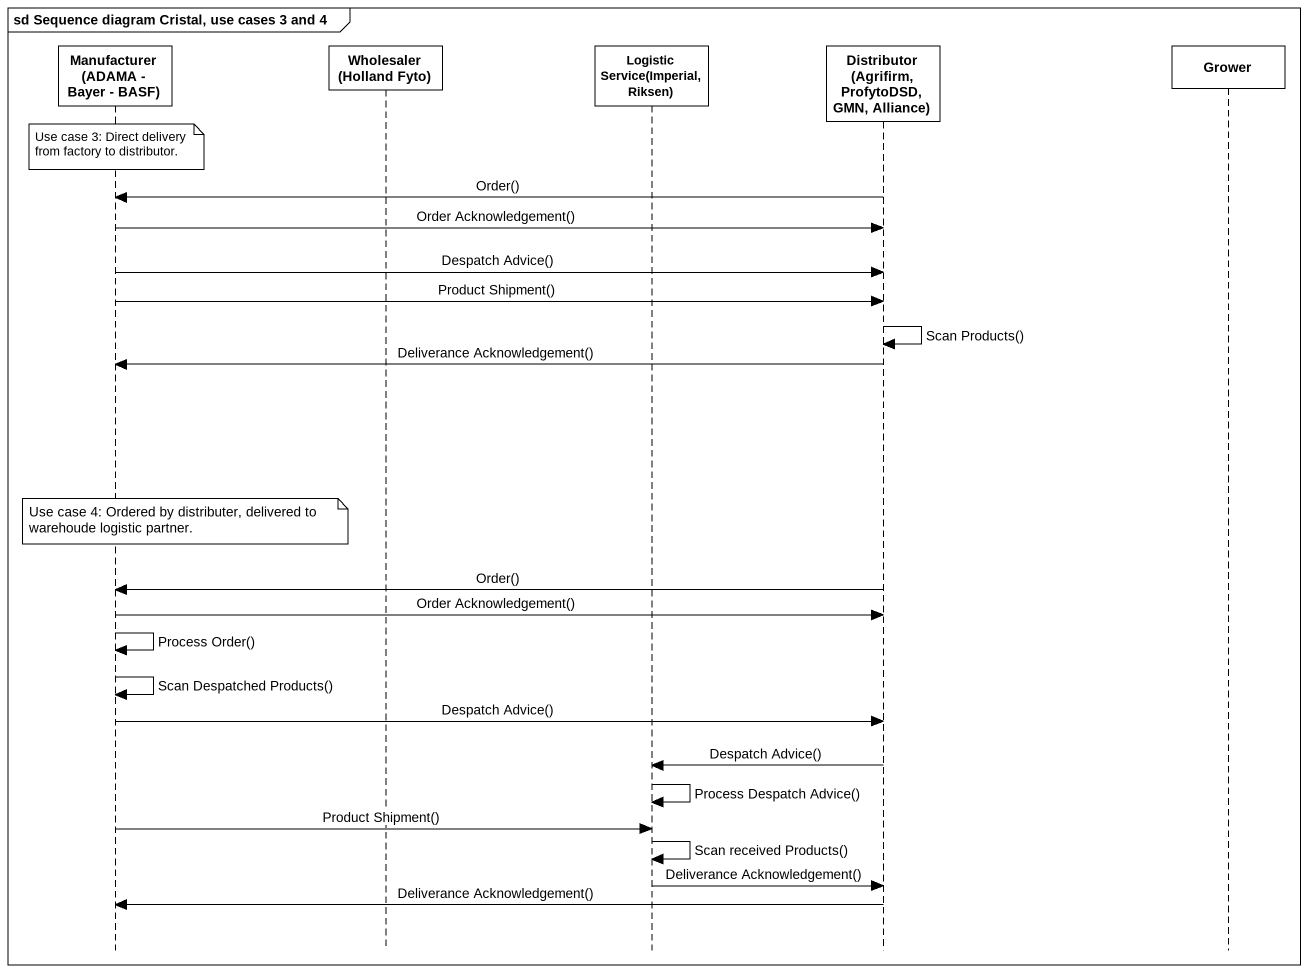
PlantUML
@startuml
mainframe sd Sequence diagram Cristal, use cases 3 and 4
hide footbox
participant "Manufacturer (ADAMA - Bayer - BASF)" as Manufacturer_ADAMA_Bayer
participant "Wholesaler (Holland Fyto)" as Wholesaler_Holland_Fyto
participant "Logistic Service(Imperial, Riksen)" as Logistic_Service_Imperial
participant "Distributor (Agrifirm, ProfytoDSD, GMN, Alliance)" as Distributor_Agrifirm
participant Grower

note over Manufacturer_ADAMA_Bayer : Use case 3: Direct delivery from factory to distributor.
Distributor_Agrifirm -> Manufacturer_ADAMA_Bayer : Order()
Manufacturer_ADAMA_Bayer -> Distributor_Agrifirm : Order Acknowledgement()
Manufacturer_ADAMA_Bayer -> Distributor_Agrifirm : Despatch Advice()
Manufacturer_ADAMA_Bayer -> Distributor_Agrifirm : Product Shipment()
Distributor_Agrifirm -> Distributor_Agrifirm : Scan Products()
Distributor_Agrifirm -> Manufacturer_ADAMA_Bayer : Deliverance Acknowledgement()
note over Manufacturer_ADAMA_Bayer : Use case 4: Ordered by distributer, delivered to warehoude logistic partner.
Distributor_Agrifirm -> Manufacturer_ADAMA_Bayer : Order()
Manufacturer_ADAMA_Bayer -> Distributor_Agrifirm : Order Acknowledgement()
Manufacturer_ADAMA_Bayer -> Manufacturer_ADAMA_Bayer : Process Order()
Manufacturer_ADAMA_Bayer -> Manufacturer_ADAMA_Bayer : Scan Despatched Products()
Manufacturer_ADAMA_Bayer -> Distributor_Agrifirm : Despatch Advice()
Distributor_Agrifirm -> Logistic_Service_Imperial : Despatch Advice()
Logistic_Service_Imperial -> Logistic_Service_Imperial : Process Despatch Advice()
Manufacturer_ADAMA_Bayer -> Logistic_Service_Imperial : Product Shipment()
Logistic_Service_Imperial -> Logistic_Service_Imperial : Scan received Products()
Logistic_Service_Imperial -> Distributor_Agrifirm : Deliverance Acknowledgement()
Distributor_Agrifirm -> Manufacturer_ADAMA_Bayer : Deliverance Acknowledgement()
@enduml
